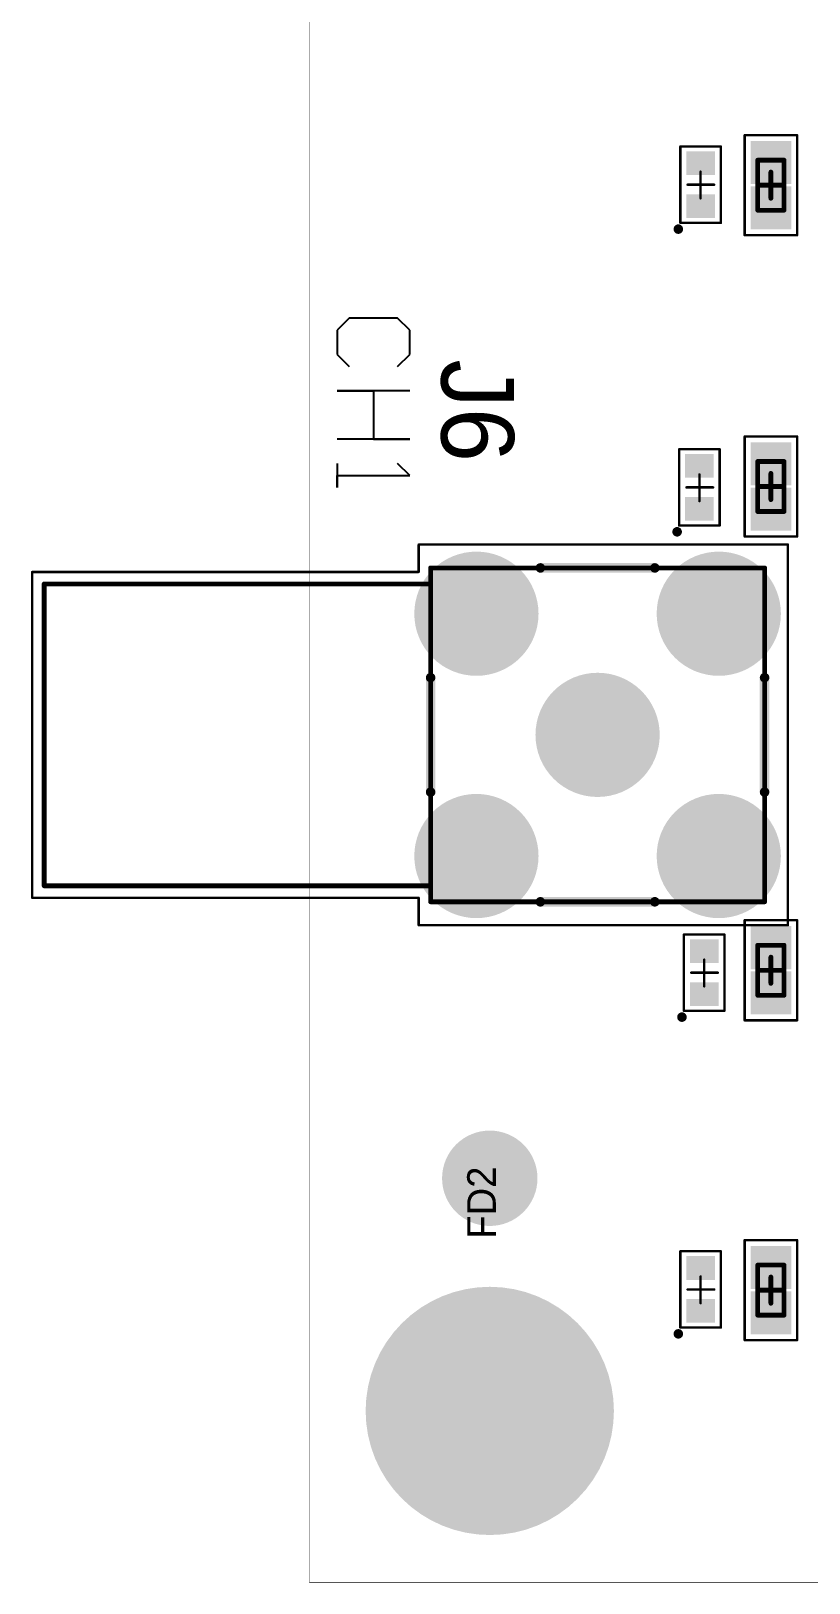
# Model space of a CAD drawing. Header units: millimetres. Extents: x -6 to 100, y 0 to 100.
# Drawn here: x -5.83 to 10.47, y 0 to 32.54 of the extents above; entities that cross this region are included whole.
import ezdxf

# ---------------------------------------------------------------- set-up
doc = ezdxf.new("R2010")
doc.units = ezdxf.units.MM
for name, color, linetype in [('BottomLayer', 5, 'Continuous'), ('BottomSolder', 6, 'Continuous'), ('Mechanical1', 6, 'Continuous'), ('Mechanical13', 56, 'Continuous'), ('Mechanical15', 56, 'Continuous'), ('Mechanical19', 56, 'Continuous'), ('MultiLayer', 9, 'Continuous'), ('PadHoleLayer', 156, 'Continuous'), ('TopLayer', 1, 'Continuous'), ('TopOverlay', 2, 'Continuous'), ('TopPaste', 8, 'Continuous'), ('TopSolder', 216, 'Continuous')]:
    doc.layers.add(name, color=color, linetype=linetype)

# ---------------------------------------------------------------- blocks, each defined once
blk = doc.blocks.new('RESC1005X04M_12')
at = {"layer": 'Mechanical13', "const_width": 0.1}
for points in [[(-0.525, 0.275), (-0.525, -0.275)], [(-0.525, 0.275), (0.525, 0.275)], [(0.525, 0.275), (0.525, -0.275)], [(-0.525, -0.275), (0.525, -0.275)]]:
    blk.add_lwpolyline(points, dxfattribs=at)
at = {"layer": 'Mechanical13', "const_width": 0.05}
for points in [[(-0.55, 0.275, 1), (-0.5, 0.275, 1)], [(-0.55, 0.275, 1), (-0.5, 0.275, 1)], [(0.5, 0.275, 1), (0.55, 0.275, 1)], [(0.5, 0.275, 1), (0.55, 0.275, 1)], [(-0.55, -0.275, 1), (-0.5, -0.275, 1)], [(-0.55, -0.275, 1), (-0.5, -0.275, 1)], [(0.5, -0.275, 1), (0.55, -0.275, 1)], [(0.5, -0.275, 1), (0.55, -0.275, 1)]]:
    blk.add_lwpolyline(points, format="xyb", close=True, dxfattribs=at)
at = {"layer": 'Mechanical15'}
for points, const_width in [([(-1.05, 0.55), (-1.05, -0.55)], 0.05), ([(-1.05, 0.55), (1.05, 0.55)], 0.05), ([(1.05, 0.55), (1.05, -0.55)], 0.05), ([(-0.275, 0), (0.275, 0)], 0.1), ([(0, 0.275), (0, -0.275)], 0.1), ([(-1.05, -0.55), (1.05, -0.55)], 0.05)]:
    blk.add_lwpolyline(points, dxfattribs=dict(at, const_width=const_width))
for points, const_width in [([(-1.062, 0.55, 1), (-1.038, 0.55, 1)], 0.025), ([(-1.062, 0.55, 1), (-1.038, 0.55, 1)], 0.025), ([(1.038, 0.55, 1), (1.062, 0.55, 1)], 0.025), ([(1.038, 0.55, 1), (1.062, 0.55, 1)], 0.025), ([(-0.3, 0, 1), (-0.25, 0, 1)], 0.05), ([(-0.025, 0.275, 1), (0.025, 0.275, 1)], 0.05), ([(0.25, 0, 1), (0.3, 0, 1)], 0.05), ([(-0.025, -0.275, 1), (0.025, -0.275, 1)], 0.05), ([(-1.062, -0.55, 1), (-1.038, -0.55, 1)], 0.025), ([(-1.062, -0.55, 1), (-1.038, -0.55, 1)], 0.025), ([(1.038, -0.55, 1), (1.062, -0.55, 1)], 0.025), ([(1.038, -0.55, 1), (1.062, -0.55, 1)], 0.025)]:
    blk.add_lwpolyline(points, format="xyb", close=True, dxfattribs=dict(at, const_width=const_width))
at = {"layer": 'TopLayer'}
for points in [[(-0.125, -0.325), (-0.125, 0.325), (-0.825, -0.325), (-0.825, 0.325)], [(0.825, -0.325), (0.825, 0.325), (0.125, -0.325), (0.125, 0.325)]]:
    blk.add_solid(points, dxfattribs=at)
at = {"layer": 'TopPaste'}
for points in [[(-0.125, -0.325), (-0.125, 0.325), (-0.825, -0.325), (-0.825, 0.325)], [(0.825, -0.325), (0.825, 0.325), (0.125, -0.325), (0.125, 0.325)]]:
    blk.add_solid(points, dxfattribs=at)
at = {"layer": 'TopSolder'}
for points in [[(-0.023, -0.427), (-0.023, 0.427), (-0.927, -0.427), (-0.927, 0.427)], [(0.927, -0.427), (0.927, 0.427), (0.023, -0.427), (0.023, 0.427)]]:
    blk.add_solid(points, dxfattribs=at)
blk = doc.blocks.new('RESC1005X04M_28')
at = {"layer": 'Mechanical13', "const_width": 0.1}
for points in [[(-0.525, 0.275), (-0.525, -0.275)], [(-0.525, 0.275), (0.525, 0.275)], [(0.525, 0.275), (0.525, -0.275)], [(-0.525, -0.275), (0.525, -0.275)]]:
    blk.add_lwpolyline(points, dxfattribs=at)
at = {"layer": 'Mechanical13', "const_width": 0.05}
for points in [[(-0.55, 0.275, 1), (-0.5, 0.275, 1)], [(-0.55, 0.275, 1), (-0.5, 0.275, 1)], [(0.5, 0.275, 1), (0.55, 0.275, 1)], [(0.5, 0.275, 1), (0.55, 0.275, 1)], [(-0.55, -0.275, 1), (-0.5, -0.275, 1)], [(-0.55, -0.275, 1), (-0.5, -0.275, 1)], [(0.5, -0.275, 1), (0.55, -0.275, 1)], [(0.5, -0.275, 1), (0.55, -0.275, 1)]]:
    blk.add_lwpolyline(points, format="xyb", close=True, dxfattribs=at)
at = {"layer": 'Mechanical15'}
for points, const_width in [([(-1.05, 0.55), (-1.05, -0.55)], 0.05), ([(-1.05, 0.55), (1.05, 0.55)], 0.05), ([(1.05, 0.55), (1.05, -0.55)], 0.05), ([(-0.275, 0), (0.275, 0)], 0.1), ([(0, 0.275), (0, -0.275)], 0.1), ([(-1.05, -0.55), (1.05, -0.55)], 0.05)]:
    blk.add_lwpolyline(points, dxfattribs=dict(at, const_width=const_width))
for points, const_width in [([(-1.062, 0.55, 1), (-1.038, 0.55, 1)], 0.025), ([(-1.062, 0.55, 1), (-1.038, 0.55, 1)], 0.025), ([(1.038, 0.55, 1), (1.062, 0.55, 1)], 0.025), ([(1.038, 0.55, 1), (1.062, 0.55, 1)], 0.025), ([(-0.3, 0, 1), (-0.25, 0, 1)], 0.05), ([(-0.025, 0.275, 1), (0.025, 0.275, 1)], 0.05), ([(0.25, 0, 1), (0.3, 0, 1)], 0.05), ([(-0.025, -0.275, 1), (0.025, -0.275, 1)], 0.05), ([(-1.062, -0.55, 1), (-1.038, -0.55, 1)], 0.025), ([(-1.062, -0.55, 1), (-1.038, -0.55, 1)], 0.025), ([(1.038, -0.55, 1), (1.062, -0.55, 1)], 0.025), ([(1.038, -0.55, 1), (1.062, -0.55, 1)], 0.025)]:
    blk.add_lwpolyline(points, format="xyb", close=True, dxfattribs=dict(at, const_width=const_width))
at = {"layer": 'TopLayer'}
for points in [[(-0.125, -0.325), (-0.125, 0.325), (-0.825, -0.325), (-0.825, 0.325)], [(0.825, -0.325), (0.825, 0.325), (0.125, -0.325), (0.125, 0.325)]]:
    blk.add_solid(points, dxfattribs=at)
at = {"layer": 'TopPaste'}
for points in [[(-0.125, -0.325), (-0.125, 0.325), (-0.825, -0.325), (-0.825, 0.325)], [(0.825, -0.325), (0.825, 0.325), (0.125, -0.325), (0.125, 0.325)]]:
    blk.add_solid(points, dxfattribs=at)
at = {"layer": 'TopSolder'}
for points in [[(-0.023, -0.427), (-0.023, 0.427), (-0.927, -0.427), (-0.927, 0.427)], [(0.927, -0.427), (0.927, 0.427), (0.023, -0.427), (0.023, 0.427)]]:
    blk.add_solid(points, dxfattribs=at)
blk = doc.blocks.new('RESC1005X04M_29')
at = {"layer": 'Mechanical13', "const_width": 0.1}
for points in [[(-0.525, 0.275), (-0.525, -0.275)], [(-0.525, 0.275), (0.525, 0.275)], [(0.525, 0.275), (0.525, -0.275)], [(-0.525, -0.275), (0.525, -0.275)]]:
    blk.add_lwpolyline(points, dxfattribs=at)
at = {"layer": 'Mechanical13', "const_width": 0.05}
for points in [[(-0.55, 0.275, 1), (-0.5, 0.275, 1)], [(-0.55, 0.275, 1), (-0.5, 0.275, 1)], [(0.5, 0.275, 1), (0.55, 0.275, 1)], [(0.5, 0.275, 1), (0.55, 0.275, 1)], [(-0.55, -0.275, 1), (-0.5, -0.275, 1)], [(-0.55, -0.275, 1), (-0.5, -0.275, 1)], [(0.5, -0.275, 1), (0.55, -0.275, 1)], [(0.5, -0.275, 1), (0.55, -0.275, 1)]]:
    blk.add_lwpolyline(points, format="xyb", close=True, dxfattribs=at)
at = {"layer": 'Mechanical15'}
for points, const_width in [([(-1.05, 0.55), (-1.05, -0.55)], 0.05), ([(-1.05, 0.55), (1.05, 0.55)], 0.05), ([(1.05, 0.55), (1.05, -0.55)], 0.05), ([(-0.275, 0), (0.275, 0)], 0.1), ([(0, 0.275), (0, -0.275)], 0.1), ([(-1.05, -0.55), (1.05, -0.55)], 0.05)]:
    blk.add_lwpolyline(points, dxfattribs=dict(at, const_width=const_width))
for points, const_width in [([(-1.062, 0.55, 1), (-1.038, 0.55, 1)], 0.025), ([(-1.062, 0.55, 1), (-1.038, 0.55, 1)], 0.025), ([(1.038, 0.55, 1), (1.062, 0.55, 1)], 0.025), ([(1.038, 0.55, 1), (1.062, 0.55, 1)], 0.025), ([(-0.3, 0, 1), (-0.25, 0, 1)], 0.05), ([(-0.025, 0.275, 1), (0.025, 0.275, 1)], 0.05), ([(0.25, 0, 1), (0.3, 0, 1)], 0.05), ([(-0.025, -0.275, 1), (0.025, -0.275, 1)], 0.05), ([(-1.062, -0.55, 1), (-1.038, -0.55, 1)], 0.025), ([(-1.062, -0.55, 1), (-1.038, -0.55, 1)], 0.025), ([(1.038, -0.55, 1), (1.062, -0.55, 1)], 0.025), ([(1.038, -0.55, 1), (1.062, -0.55, 1)], 0.025)]:
    blk.add_lwpolyline(points, format="xyb", close=True, dxfattribs=dict(at, const_width=const_width))
at = {"layer": 'TopLayer'}
for points in [[(-0.125, -0.325), (-0.125, 0.325), (-0.825, -0.325), (-0.825, 0.325)], [(0.825, -0.325), (0.825, 0.325), (0.125, -0.325), (0.125, 0.325)]]:
    blk.add_solid(points, dxfattribs=at)
at = {"layer": 'TopPaste'}
for points in [[(-0.125, -0.325), (-0.125, 0.325), (-0.825, -0.325), (-0.825, 0.325)], [(0.825, -0.325), (0.825, 0.325), (0.125, -0.325), (0.125, 0.325)]]:
    blk.add_solid(points, dxfattribs=at)
at = {"layer": 'TopSolder'}
for points in [[(-0.023, -0.427), (-0.023, 0.427), (-0.927, -0.427), (-0.927, 0.427)], [(0.927, -0.427), (0.927, 0.427), (0.023, -0.427), (0.023, 0.427)]]:
    blk.add_solid(points, dxfattribs=at)
blk = doc.blocks.new('RESC1005X04M_30')
at = {"layer": 'Mechanical13', "const_width": 0.1}
for points in [[(-0.525, 0.275), (-0.525, -0.275)], [(-0.525, 0.275), (0.525, 0.275)], [(0.525, 0.275), (0.525, -0.275)], [(-0.525, -0.275), (0.525, -0.275)]]:
    blk.add_lwpolyline(points, dxfattribs=at)
at = {"layer": 'Mechanical13', "const_width": 0.05}
for points in [[(-0.55, 0.275, 1), (-0.5, 0.275, 1)], [(-0.55, 0.275, 1), (-0.5, 0.275, 1)], [(0.5, 0.275, 1), (0.55, 0.275, 1)], [(0.5, 0.275, 1), (0.55, 0.275, 1)], [(-0.55, -0.275, 1), (-0.5, -0.275, 1)], [(-0.55, -0.275, 1), (-0.5, -0.275, 1)], [(0.5, -0.275, 1), (0.55, -0.275, 1)], [(0.5, -0.275, 1), (0.55, -0.275, 1)]]:
    blk.add_lwpolyline(points, format="xyb", close=True, dxfattribs=at)
at = {"layer": 'Mechanical15'}
for points, const_width in [([(-1.05, 0.55), (-1.05, -0.55)], 0.05), ([(-1.05, 0.55), (1.05, 0.55)], 0.05), ([(1.05, 0.55), (1.05, -0.55)], 0.05), ([(-0.275, 0), (0.275, 0)], 0.1), ([(0, 0.275), (0, -0.275)], 0.1), ([(-1.05, -0.55), (1.05, -0.55)], 0.05)]:
    blk.add_lwpolyline(points, dxfattribs=dict(at, const_width=const_width))
for points, const_width in [([(-1.062, 0.55, 1), (-1.038, 0.55, 1)], 0.025), ([(-1.062, 0.55, 1), (-1.038, 0.55, 1)], 0.025), ([(1.038, 0.55, 1), (1.062, 0.55, 1)], 0.025), ([(1.038, 0.55, 1), (1.062, 0.55, 1)], 0.025), ([(-0.3, 0, 1), (-0.25, 0, 1)], 0.05), ([(-0.025, 0.275, 1), (0.025, 0.275, 1)], 0.05), ([(0.25, 0, 1), (0.3, 0, 1)], 0.05), ([(-0.025, -0.275, 1), (0.025, -0.275, 1)], 0.05), ([(-1.062, -0.55, 1), (-1.038, -0.55, 1)], 0.025), ([(-1.062, -0.55, 1), (-1.038, -0.55, 1)], 0.025), ([(1.038, -0.55, 1), (1.062, -0.55, 1)], 0.025), ([(1.038, -0.55, 1), (1.062, -0.55, 1)], 0.025)]:
    blk.add_lwpolyline(points, format="xyb", close=True, dxfattribs=dict(at, const_width=const_width))
at = {"layer": 'TopLayer'}
for points in [[(-0.125, -0.325), (-0.125, 0.325), (-0.825, -0.325), (-0.825, 0.325)], [(0.825, -0.325), (0.825, 0.325), (0.125, -0.325), (0.125, 0.325)]]:
    blk.add_solid(points, dxfattribs=at)
at = {"layer": 'TopPaste'}
for points in [[(-0.125, -0.325), (-0.125, 0.325), (-0.825, -0.325), (-0.825, 0.325)], [(0.825, -0.325), (0.825, 0.325), (0.125, -0.325), (0.125, 0.325)]]:
    blk.add_solid(points, dxfattribs=at)
at = {"layer": 'TopSolder'}
for points in [[(-0.023, -0.427), (-0.023, 0.427), (-0.927, -0.427), (-0.927, 0.427)], [(0.927, -0.427), (0.927, 0.427), (0.023, -0.427), (0.023, 0.427)]]:
    blk.add_solid(points, dxfattribs=at)
blk = doc.blocks.new('C500_220_368_34')
at = {"layer": 'BottomLayer', "const_width": 2.5}
blk.add_lwpolyline([(-1.25, 0, 1), (1.25, 0, 1)], format="xyb", close=True, dxfattribs=at)
at = {"layer": 'BottomSolder', "const_width": 2.602}
blk.add_lwpolyline([(-1.301, 0, 1), (1.301, 0, 1)], format="xyb", close=True, dxfattribs=at)
at = {"layer": 'PadHoleLayer', "const_width": 1.1}
blk.add_lwpolyline([(-0.55, 0, 1), (0.55, 0, 1)], format="xyb", close=True, dxfattribs=at)
at = {"layer": 'TopLayer', "const_width": 2.5}
blk.add_lwpolyline([(-1.25, 0, 1), (1.25, 0, 1)], format="xyb", close=True, dxfattribs=at)
at = {"layer": 'TopSolder', "const_width": 2.602}
blk.add_lwpolyline([(-1.301, 0, 1), (1.301, 0, 1)], format="xyb", close=True, dxfattribs=at)
blk = doc.blocks.new('SMA_J_P_H_RA_TH1_59')
at = {"layer": 'BottomLayer', "const_width": 1.2}
for points in [[(-3.14, 2.54, 1), (-1.94, 2.54, 1)], [(1.94, 2.54, 1), (3.14, 2.54, 1)], [(-0.6, 0, 1), (0.6, 0, 1)], [(-3.14, -2.54, 1), (-1.94, -2.54, 1)], [(1.94, -2.54, 1), (3.14, -2.54, 1)]]:
    blk.add_lwpolyline(points, format="xyb", close=True, dxfattribs=at)
at = {"layer": 'BottomSolder', "const_width": 1.302}
for points in [[(-3.191, 2.54, 1), (-1.889, 2.54, 1)], [(1.889, 2.54, 1), (3.191, 2.54, 1)], [(-0.651, 0, 1), (0.651, 0, 1)], [(-3.191, -2.54, 1), (-1.889, -2.54, 1)], [(1.889, -2.54, 1), (3.191, -2.54, 1)]]:
    blk.add_lwpolyline(points, format="xyb", close=True, dxfattribs=at)
at = {"layer": 'Mechanical13', "const_width": 0.1}
for points in [[(-3.5, 3.5), (3.5, 3.5)], [(-3.5, 3.165), (-3.5, 3.5)], [(3.5, -3.5), (3.5, 3.5)], [(-11.6, 3.165), (-3.5, 3.165)], [(-11.6, -3.165), (-11.6, 3.165)], [(-3.5, -3.165), (-3.5, 3.165)], [(-11.6, -3.165), (-3.5, -3.165)], [(-3.5, -3.5), (-3.5, -3.165)], [(-3.5, -3.5), (3.5, -3.5)]]:
    blk.add_lwpolyline(points, dxfattribs=at)
at = {"layer": 'Mechanical13', "const_width": 0.05}
for points in [[(-3.525, 3.5, 1), (-3.475, 3.5, 1)], [(-3.525, 3.5, 1), (-3.475, 3.5, 1)], [(3.475, 3.5, 1), (3.525, 3.5, 1)], [(3.475, 3.5, 1), (3.525, 3.5, 1)], [(-11.625, 3.165, 1), (-11.575, 3.165, 1)], [(-11.625, 3.165, 1), (-11.575, 3.165, 1)], [(-3.525, 3.165, 1), (-3.475, 3.165, 1)], [(-3.525, 3.165, 1), (-3.475, 3.165, 1)], [(-3.525, 3.165, 1), (-3.475, 3.165, 1)], [(-11.625, -3.165, 1), (-11.575, -3.165, 1)], [(-11.625, -3.165, 1), (-11.575, -3.165, 1)], [(-3.525, -3.165, 1), (-3.475, -3.165, 1)], [(-3.525, -3.165, 1), (-3.475, -3.165, 1)], [(-3.525, -3.165, 1), (-3.475, -3.165, 1)], [(-3.525, -3.5, 1), (-3.475, -3.5, 1)], [(-3.525, -3.5, 1), (-3.475, -3.5, 1)], [(3.475, -3.5, 1), (3.525, -3.5, 1)], [(3.475, -3.5, 1), (3.525, -3.5, 1)]]:
    blk.add_lwpolyline(points, format="xyb", close=True, dxfattribs=at)
at = {"layer": 'Mechanical15', "const_width": 0.05}
for points in [[(-3.75, 3.99), (3.99, 3.99)], [(-3.75, 3.415), (-3.75, 3.99)], [(3.99, -3.99), (3.99, 3.99)], [(-11.85, 3.415), (-3.75, 3.415)], [(-11.85, -3.415), (-11.85, 3.415)], [(-11.85, -3.415), (-3.75, -3.415)], [(-3.75, -3.99), (-3.75, -3.415)], [(-3.75, -3.99), (3.99, -3.99)]]:
    blk.add_lwpolyline(points, dxfattribs=at)
at = {"layer": 'Mechanical15', "const_width": 0.025}
for points in [[(-3.762, 3.99, 1), (-3.738, 3.99, 1)], [(-3.762, 3.99, 1), (-3.738, 3.99, 1)], [(3.978, 3.99, 1), (4.002, 3.99, 1)], [(3.978, 3.99, 1), (4.002, 3.99, 1)], [(-11.862, 3.415, 1), (-11.837, 3.415, 1)], [(-11.862, 3.415, 1), (-11.837, 3.415, 1)], [(-3.762, 3.415, 1), (-3.738, 3.415, 1)], [(-3.762, 3.415, 1), (-3.738, 3.415, 1)], [(-11.862, -3.415, 1), (-11.837, -3.415, 1)], [(-11.862, -3.415, 1), (-11.837, -3.415, 1)], [(-3.762, -3.415, 1), (-3.738, -3.415, 1)], [(-3.762, -3.415, 1), (-3.738, -3.415, 1)], [(-3.762, -3.99, 1), (-3.738, -3.99, 1)], [(-3.762, -3.99, 1), (-3.738, -3.99, 1)], [(3.978, -3.99, 1), (4.002, -3.99, 1)], [(3.978, -3.99, 1), (4.002, -3.99, 1)]]:
    blk.add_lwpolyline(points, format="xyb", close=True, dxfattribs=at)
at = {"layer": 'MultiLayer', "const_width": 1.2}
for points in [[(-3.14, 2.54, 1), (-1.94, 2.54, 1)], [(1.94, 2.54, 1), (3.14, 2.54, 1)], [(-0.6, 0, 1), (0.6, 0, 1)], [(-3.14, -2.54, 1), (-1.94, -2.54, 1)], [(1.94, -2.54, 1), (3.14, -2.54, 1)]]:
    blk.add_lwpolyline(points, format="xyb", close=True, dxfattribs=at)
at = {"layer": 'PadHoleLayer', "const_width": 0.8}
for points in [[(-2.94, 2.54, 1), (-2.14, 2.54, 1)], [(2.14, 2.54, 1), (2.94, 2.54, 1)], [(-0.4, 0, 1), (0.4, 0, 1)], [(-2.94, -2.54, 1), (-2.14, -2.54, 1)], [(2.14, -2.54, 1), (2.94, -2.54, 1)]]:
    blk.add_lwpolyline(points, format="xyb", close=True, dxfattribs=at)
at = {"layer": 'TopLayer', "const_width": 1.2}
for points in [[(-3.14, 2.54, 1), (-1.94, 2.54, 1)], [(1.94, 2.54, 1), (3.14, 2.54, 1)], [(-0.6, 0, 1), (0.6, 0, 1)], [(-3.14, -2.54, 1), (-1.94, -2.54, 1)], [(1.94, -2.54, 1), (3.14, -2.54, 1)]]:
    blk.add_lwpolyline(points, format="xyb", close=True, dxfattribs=at)
at = {"layer": 'TopOverlay', "const_width": 0.2}
for points in [[(-1.2, 3.5), (1.2, 3.5)], [(-3.5, -1.2), (-3.5, 1.2)], [(3.5, -1.2), (3.5, 1.2)], [(-1.2, -3.5), (1.2, -3.5)]]:
    blk.add_lwpolyline(points, dxfattribs=at)
at = {"layer": 'TopOverlay', "const_width": 0.1}
for points in [[(-1.25, 3.5, 1), (-1.15, 3.5, 1)], [(1.15, 3.5, 1), (1.25, 3.5, 1)], [(-3.55, 1.2, 1), (-3.45, 1.2, 1)], [(3.45, 1.2, 1), (3.55, 1.2, 1)], [(-3.55, -1.2, 1), (-3.45, -1.2, 1)], [(3.45, -1.2, 1), (3.55, -1.2, 1)], [(-1.25, -3.5, 1), (-1.15, -3.5, 1)], [(1.15, -3.5, 1), (1.25, -3.5, 1)]]:
    blk.add_lwpolyline(points, format="xyb", close=True, dxfattribs=at)
at = {"layer": 'TopSolder', "const_width": 1.302}
for points in [[(-3.191, 2.54, 1), (-1.889, 2.54, 1)], [(1.889, 2.54, 1), (3.191, 2.54, 1)], [(-0.651, 0, 1), (0.651, 0, 1)], [(-3.191, -2.54, 1), (-1.889, -2.54, 1)], [(1.889, -2.54, 1), (3.191, -2.54, 1)]]:
    blk.add_lwpolyline(points, format="xyb", close=True, dxfattribs=at)
blk = doc.blocks.new('FID1X2R_64')
at = {"layer": 'TopLayer'}
blk.add_line((0, 0), (0, 0), dxfattribs=at)
for points, const_width in [([(0.5, 0, 1), (-0.5, 0, 1)], 1), ([(-0.75, 0, 1), (-0.25, 0, 1)], 0.5), ([(-0.25, 0, 1), (0.25, 0, 1)], 0.5), ([(0.25, 0, 1), (0.75, 0, 1)], 0.5)]:
    blk.add_lwpolyline(points, format="xyb", close=True, dxfattribs=dict(at, const_width=const_width))
at = {"layer": 'TopPaste'}
blk.add_lwpolyline([(0, 0, 1), (0, 0, 1)], format="xyb", close=True, dxfattribs=at)
at = {"layer": 'TopSolder', "const_width": 1}
blk.add_lwpolyline([(-0.5, 0, 1), (0.5, 0, 1)], format="xyb", close=True, dxfattribs=at)
at = {"layer": 'Mechanical19'}
blk.add_text('FD2', height=0.6, dxfattribs=at).set_placement((-1.27, -0.127))
blk = doc.blocks.new('DIOC1005X02R_71')
at = {"layer": 'Mechanical13', "const_width": 0.05}
for points in [[(-0.797, 0.425), (-0.797, -0.425)], [(-0.797, 0.425), (0.803, 0.425)], [(0.803, 0.425), (0.803, -0.425)], [(-0.797, -0.425), (0.803, -0.425)]]:
    blk.add_lwpolyline(points, dxfattribs=at)
at = {"layer": 'Mechanical13', "const_width": 0.025}
for points in [[(-0.81, 0.425, 1), (-0.785, 0.425, 1)], [(-0.81, 0.425, 1), (-0.785, 0.425, 1)], [(0.79, 0.425, 1), (0.815, 0.425, 1)], [(0.79, 0.425, 1), (0.815, 0.425, 1)], [(-0.81, -0.425, 1), (-0.785, -0.425, 1)], [(-0.81, -0.425, 1), (-0.785, -0.425, 1)], [(0.79, -0.425, 1), (0.815, -0.425, 1)], [(0.79, -0.425, 1), (0.815, -0.425, 1)]]:
    blk.add_lwpolyline(points, format="xyb", close=True, dxfattribs=at)
at = {"layer": 'Mechanical15', "const_width": 0.05}
for points in [[(-0.797, 0.425), (-0.797, -0.425)], [(-0.797, 0.425), (0.803, 0.425)], [(0.803, 0.425), (0.803, -0.425)], [(-0.284, 0), (0.276, 0)], [(0.003, 0.273), (0.003, -0.287)], [(-0.797, -0.425), (0.803, -0.425)]]:
    blk.add_lwpolyline(points, dxfattribs=at)
at = {"layer": 'Mechanical15', "const_width": 0.025}
for points in [[(-0.81, 0.425, 1), (-0.785, 0.425, 1)], [(-0.81, 0.425, 1), (-0.785, 0.425, 1)], [(0.79, 0.425, 1), (0.815, 0.425, 1)], [(0.79, 0.425, 1), (0.815, 0.425, 1)], [(-0.297, 0, 1), (-0.272, 0, 1)], [(-0.01, 0.273, 1), (0.015, 0.273, 1)], [(0.263, 0, 1), (0.288, 0, 1)], [(-0.01, -0.287, 1), (0.015, -0.287, 1)], [(-0.81, -0.425, 1), (-0.785, -0.425, 1)], [(-0.81, -0.425, 1), (-0.785, -0.425, 1)], [(0.79, -0.425, 1), (0.815, -0.425, 1)], [(0.79, -0.425, 1), (0.815, -0.425, 1)]]:
    blk.add_lwpolyline(points, format="xyb", close=True, dxfattribs=at)
at = {"layer": 'TopLayer'}
for points in [[(-0.697, -0.3), (-0.197, -0.3), (-0.697, 0.3), (-0.197, 0.3)], [(0.203, -0.3), (0.703, -0.3), (0.203, 0.3), (0.703, 0.3)]]:
    blk.add_solid(points, dxfattribs=at)
at = {"layer": 'TopOverlay'}
for points, const_width in [([(-0.879, 0.467, 1), (-0.979, 0.467, 1)], 0.1), ([(-1.004, 0.467, 1), (-0.954, 0.467, 1)], 0.05), ([(-0.904, 0.467, 1), (-0.854, 0.467, 1)], 0.05)]:
    blk.add_lwpolyline(points, format="xyb", close=True, dxfattribs=dict(at, const_width=const_width))
at = {"layer": 'TopPaste'}
for points in [[(-0.697, -0.3), (-0.197, -0.3), (-0.697, 0.3), (-0.197, 0.3)], [(0.203, -0.3), (0.703, -0.3), (0.203, 0.3), (0.703, 0.3)]]:
    blk.add_solid(points, dxfattribs=at)
at = {"layer": 'TopSolder'}
for points in [[(-0.697, -0.3), (-0.197, -0.3), (-0.697, 0.3), (-0.197, 0.3)], [(0.203, -0.3), (0.703, -0.3), (0.203, 0.3), (0.703, 0.3)]]:
    blk.add_solid(points, dxfattribs=at)
blk = doc.blocks.new('DIOC1005X02R_76')
at = {"layer": 'Mechanical13', "const_width": 0.05}
for points in [[(-0.797, 0.425), (-0.797, -0.425)], [(-0.797, 0.425), (0.803, 0.425)], [(0.803, 0.425), (0.803, -0.425)], [(-0.797, -0.425), (0.803, -0.425)]]:
    blk.add_lwpolyline(points, dxfattribs=at)
at = {"layer": 'Mechanical13', "const_width": 0.025}
for points in [[(-0.81, 0.425, 1), (-0.785, 0.425, 1)], [(-0.81, 0.425, 1), (-0.785, 0.425, 1)], [(0.79, 0.425, 1), (0.815, 0.425, 1)], [(0.79, 0.425, 1), (0.815, 0.425, 1)], [(-0.81, -0.425, 1), (-0.785, -0.425, 1)], [(-0.81, -0.425, 1), (-0.785, -0.425, 1)], [(0.79, -0.425, 1), (0.815, -0.425, 1)], [(0.79, -0.425, 1), (0.815, -0.425, 1)]]:
    blk.add_lwpolyline(points, format="xyb", close=True, dxfattribs=at)
at = {"layer": 'Mechanical15', "const_width": 0.05}
for points in [[(-0.797, 0.425), (-0.797, -0.425)], [(-0.797, 0.425), (0.803, 0.425)], [(0.803, 0.425), (0.803, -0.425)], [(-0.284, 0), (0.276, 0)], [(0.003, 0.273), (0.003, -0.287)], [(-0.797, -0.425), (0.803, -0.425)]]:
    blk.add_lwpolyline(points, dxfattribs=at)
at = {"layer": 'Mechanical15', "const_width": 0.025}
for points in [[(-0.81, 0.425, 1), (-0.785, 0.425, 1)], [(-0.81, 0.425, 1), (-0.785, 0.425, 1)], [(0.79, 0.425, 1), (0.815, 0.425, 1)], [(0.79, 0.425, 1), (0.815, 0.425, 1)], [(-0.297, 0, 1), (-0.272, 0, 1)], [(-0.01, 0.273, 1), (0.015, 0.273, 1)], [(0.263, 0, 1), (0.288, 0, 1)], [(-0.01, -0.287, 1), (0.015, -0.287, 1)], [(-0.81, -0.425, 1), (-0.785, -0.425, 1)], [(-0.81, -0.425, 1), (-0.785, -0.425, 1)], [(0.79, -0.425, 1), (0.815, -0.425, 1)], [(0.79, -0.425, 1), (0.815, -0.425, 1)]]:
    blk.add_lwpolyline(points, format="xyb", close=True, dxfattribs=at)
at = {"layer": 'TopLayer'}
for points in [[(-0.697, -0.3), (-0.197, -0.3), (-0.697, 0.3), (-0.197, 0.3)], [(0.203, -0.3), (0.703, -0.3), (0.203, 0.3), (0.703, 0.3)]]:
    blk.add_solid(points, dxfattribs=at)
at = {"layer": 'TopOverlay'}
for points, const_width in [([(-0.879, 0.467, 1), (-0.979, 0.467, 1)], 0.1), ([(-1.004, 0.467, 1), (-0.954, 0.467, 1)], 0.05), ([(-0.904, 0.467, 1), (-0.854, 0.467, 1)], 0.05)]:
    blk.add_lwpolyline(points, format="xyb", close=True, dxfattribs=dict(at, const_width=const_width))
at = {"layer": 'TopPaste'}
for points in [[(-0.697, -0.3), (-0.197, -0.3), (-0.697, 0.3), (-0.197, 0.3)], [(0.203, -0.3), (0.703, -0.3), (0.203, 0.3), (0.703, 0.3)]]:
    blk.add_solid(points, dxfattribs=at)
at = {"layer": 'TopSolder'}
for points in [[(-0.697, -0.3), (-0.197, -0.3), (-0.697, 0.3), (-0.197, 0.3)], [(0.203, -0.3), (0.703, -0.3), (0.203, 0.3), (0.703, 0.3)]]:
    blk.add_solid(points, dxfattribs=at)
blk = doc.blocks.new('DIOC1005X02R_80')
at = {"layer": 'Mechanical13', "const_width": 0.05}
for points in [[(-0.797, 0.425), (-0.797, -0.425)], [(-0.797, 0.425), (0.803, 0.425)], [(0.803, 0.425), (0.803, -0.425)], [(-0.797, -0.425), (0.803, -0.425)]]:
    blk.add_lwpolyline(points, dxfattribs=at)
at = {"layer": 'Mechanical13', "const_width": 0.025}
for points in [[(-0.81, 0.425, 1), (-0.785, 0.425, 1)], [(-0.81, 0.425, 1), (-0.785, 0.425, 1)], [(0.79, 0.425, 1), (0.815, 0.425, 1)], [(0.79, 0.425, 1), (0.815, 0.425, 1)], [(-0.81, -0.425, 1), (-0.785, -0.425, 1)], [(-0.81, -0.425, 1), (-0.785, -0.425, 1)], [(0.79, -0.425, 1), (0.815, -0.425, 1)], [(0.79, -0.425, 1), (0.815, -0.425, 1)]]:
    blk.add_lwpolyline(points, format="xyb", close=True, dxfattribs=at)
at = {"layer": 'Mechanical15', "const_width": 0.05}
for points in [[(-0.797, 0.425), (-0.797, -0.425)], [(-0.797, 0.425), (0.803, 0.425)], [(0.803, 0.425), (0.803, -0.425)], [(-0.284, 0), (0.276, 0)], [(0.003, 0.273), (0.003, -0.287)], [(-0.797, -0.425), (0.803, -0.425)]]:
    blk.add_lwpolyline(points, dxfattribs=at)
at = {"layer": 'Mechanical15', "const_width": 0.025}
for points in [[(-0.81, 0.425, 1), (-0.785, 0.425, 1)], [(-0.81, 0.425, 1), (-0.785, 0.425, 1)], [(0.79, 0.425, 1), (0.815, 0.425, 1)], [(0.79, 0.425, 1), (0.815, 0.425, 1)], [(-0.297, 0, 1), (-0.272, 0, 1)], [(-0.01, 0.273, 1), (0.015, 0.273, 1)], [(0.263, 0, 1), (0.288, 0, 1)], [(-0.01, -0.287, 1), (0.015, -0.287, 1)], [(-0.81, -0.425, 1), (-0.785, -0.425, 1)], [(-0.81, -0.425, 1), (-0.785, -0.425, 1)], [(0.79, -0.425, 1), (0.815, -0.425, 1)], [(0.79, -0.425, 1), (0.815, -0.425, 1)]]:
    blk.add_lwpolyline(points, format="xyb", close=True, dxfattribs=at)
at = {"layer": 'TopLayer'}
for points in [[(-0.697, -0.3), (-0.197, -0.3), (-0.697, 0.3), (-0.197, 0.3)], [(0.203, -0.3), (0.703, -0.3), (0.203, 0.3), (0.703, 0.3)]]:
    blk.add_solid(points, dxfattribs=at)
at = {"layer": 'TopOverlay'}
for points, const_width in [([(-0.879, 0.467, 1), (-0.979, 0.467, 1)], 0.1), ([(-1.004, 0.467, 1), (-0.954, 0.467, 1)], 0.05), ([(-0.904, 0.467, 1), (-0.854, 0.467, 1)], 0.05)]:
    blk.add_lwpolyline(points, format="xyb", close=True, dxfattribs=dict(at, const_width=const_width))
at = {"layer": 'TopPaste'}
for points in [[(-0.697, -0.3), (-0.197, -0.3), (-0.697, 0.3), (-0.197, 0.3)], [(0.203, -0.3), (0.703, -0.3), (0.203, 0.3), (0.703, 0.3)]]:
    blk.add_solid(points, dxfattribs=at)
at = {"layer": 'TopSolder'}
for points in [[(-0.697, -0.3), (-0.197, -0.3), (-0.697, 0.3), (-0.197, 0.3)], [(0.203, -0.3), (0.703, -0.3), (0.203, 0.3), (0.703, 0.3)]]:
    blk.add_solid(points, dxfattribs=at)
blk = doc.blocks.new('DIOC1005X02R_85')
at = {"layer": 'Mechanical13', "const_width": 0.05}
for points in [[(-0.797, 0.425), (-0.797, -0.425)], [(-0.797, 0.425), (0.803, 0.425)], [(0.803, 0.425), (0.803, -0.425)], [(-0.797, -0.425), (0.803, -0.425)]]:
    blk.add_lwpolyline(points, dxfattribs=at)
at = {"layer": 'Mechanical13', "const_width": 0.025}
for points in [[(-0.81, 0.425, 1), (-0.785, 0.425, 1)], [(-0.81, 0.425, 1), (-0.785, 0.425, 1)], [(0.79, 0.425, 1), (0.815, 0.425, 1)], [(0.79, 0.425, 1), (0.815, 0.425, 1)], [(-0.81, -0.425, 1), (-0.785, -0.425, 1)], [(-0.81, -0.425, 1), (-0.785, -0.425, 1)], [(0.79, -0.425, 1), (0.815, -0.425, 1)], [(0.79, -0.425, 1), (0.815, -0.425, 1)]]:
    blk.add_lwpolyline(points, format="xyb", close=True, dxfattribs=at)
at = {"layer": 'Mechanical15', "const_width": 0.05}
for points in [[(-0.797, 0.425), (-0.797, -0.425)], [(-0.797, 0.425), (0.803, 0.425)], [(0.803, 0.425), (0.803, -0.425)], [(-0.284, 0), (0.276, 0)], [(0.003, 0.273), (0.003, -0.287)], [(-0.797, -0.425), (0.803, -0.425)]]:
    blk.add_lwpolyline(points, dxfattribs=at)
at = {"layer": 'Mechanical15', "const_width": 0.025}
for points in [[(-0.81, 0.425, 1), (-0.785, 0.425, 1)], [(-0.81, 0.425, 1), (-0.785, 0.425, 1)], [(0.79, 0.425, 1), (0.815, 0.425, 1)], [(0.79, 0.425, 1), (0.815, 0.425, 1)], [(-0.297, 0, 1), (-0.272, 0, 1)], [(-0.01, 0.273, 1), (0.015, 0.273, 1)], [(0.263, 0, 1), (0.288, 0, 1)], [(-0.01, -0.287, 1), (0.015, -0.287, 1)], [(-0.81, -0.425, 1), (-0.785, -0.425, 1)], [(-0.81, -0.425, 1), (-0.785, -0.425, 1)], [(0.79, -0.425, 1), (0.815, -0.425, 1)], [(0.79, -0.425, 1), (0.815, -0.425, 1)]]:
    blk.add_lwpolyline(points, format="xyb", close=True, dxfattribs=at)
at = {"layer": 'TopLayer'}
for points in [[(-0.697, -0.3), (-0.197, -0.3), (-0.697, 0.3), (-0.197, 0.3)], [(0.203, -0.3), (0.703, -0.3), (0.203, 0.3), (0.703, 0.3)]]:
    blk.add_solid(points, dxfattribs=at)
at = {"layer": 'TopOverlay'}
for points, const_width in [([(-0.879, 0.467, 1), (-0.979, 0.467, 1)], 0.1), ([(-1.004, 0.467, 1), (-0.954, 0.467, 1)], 0.05), ([(-0.904, 0.467, 1), (-0.854, 0.467, 1)], 0.05)]:
    blk.add_lwpolyline(points, format="xyb", close=True, dxfattribs=dict(at, const_width=const_width))
at = {"layer": 'TopPaste'}
for points in [[(-0.697, -0.3), (-0.197, -0.3), (-0.697, 0.3), (-0.197, 0.3)], [(0.203, -0.3), (0.703, -0.3), (0.203, 0.3), (0.703, 0.3)]]:
    blk.add_solid(points, dxfattribs=at)
at = {"layer": 'TopSolder'}
for points in [[(-0.697, -0.3), (-0.197, -0.3), (-0.697, 0.3), (-0.197, 0.3)], [(0.203, -0.3), (0.703, -0.3), (0.203, 0.3), (0.703, 0.3)]]:
    blk.add_solid(points, dxfattribs=at)

msp = doc.modelspace()

# ---------------------------------------------------------------- linework, layer by layer
at = {"layer": 'Mechanical1', "const_width": 0.0127}
for points in [[(0.006, 0.006), (0.006, 100.006)], [(0.006, 0.006), (100.006, 0.006)]]:
    msp.add_lwpolyline(points, dxfattribs=at)
at = {"layer": 'Mechanical1', "const_width": 0.00635}
msp.add_lwpolyline([(0.003, 0.006, 1), (0.01, 0.006, 1)], format="xyb", close=True, dxfattribs=at)
msp.add_lwpolyline([(0.003, 0.006, 1), (0.01, 0.006, 1)], format="xyb", close=True, dxfattribs=at)
msp.add_lwpolyline([(0.003, 0.006, 1), (0.01, 0.006, 1)], format="xyb", close=True, dxfattribs=at)
msp.add_lwpolyline([(0.003, 0.006, 1), (0.01, 0.006, 1)], format="xyb", close=True, dxfattribs=at)
at = {"layer": 'TopOverlay'}
for p, q in [((0.838, 26.518), (0.584, 26.264)), ((1.854, 26.518), (0.838, 26.518)), ((2.108, 26.264), (1.854, 26.518)), ((0.584, 26.264), (0.584, 25.756)), ((2.108, 25.756), (2.108, 26.264)), ((0.584, 25.756), (0.838, 25.502)), ((1.854, 25.502), (2.108, 25.756)), ((2.108, 24.994), (0.584, 24.994)), ((0.584, 24.994), (1.346, 24.994)), ((1.346, 24.994), (1.346, 23.978)), ((2.108, 23.978), (0.584, 23.978)), ((1.346, 23.978), (2.108, 23.978)), ((0.584, 23.471), (0.584, 22.963)), ((2.108, 23.217), (1.854, 23.471)), ((0.584, 22.963), (0.584, 23.217)), ((0.584, 23.217), (2.108, 23.217))]:
    msp.add_line(p, q, dxfattribs=at)

# ---------------------------------------------------------------- block references
for name, p, rotation in [('RESC1005X04M_29', (9.677, 29.304), 90), ('DIOC1005X02R_76', (8.204, 29.312), 90), ('DIOC1005X02R_80', (8.179, 22.966), 90), ('RESC1005X04M_30', (9.677, 22.987), 90), ('SMA_J_P_H_RA_TH1_59', (6.045, 17.78), 360), ('RESC1005X04M_12', (9.677, 12.845), 90), ('DIOC1005X02R_85', (8.28, 12.792), 90), ('FID1X2R_64', (3.785, 8.484), 90), ('RESC1005X04M_28', (9.677, 6.139), 90), ('DIOC1005X02R_71', (8.204, 6.151), 90)]:
    msp.add_blockref(name, p, dxfattribs=dict(rotation=rotation))
msp.add_blockref('C500_220_368_34', (3.785, 3.607))

# ---------------------------------------------------------------- texts
msp.add_text('J6', height=1.524, rotation=270, dxfattribs=at).set_placement((2.769, 25.654))

doc.saveas('drawing.dxf')
